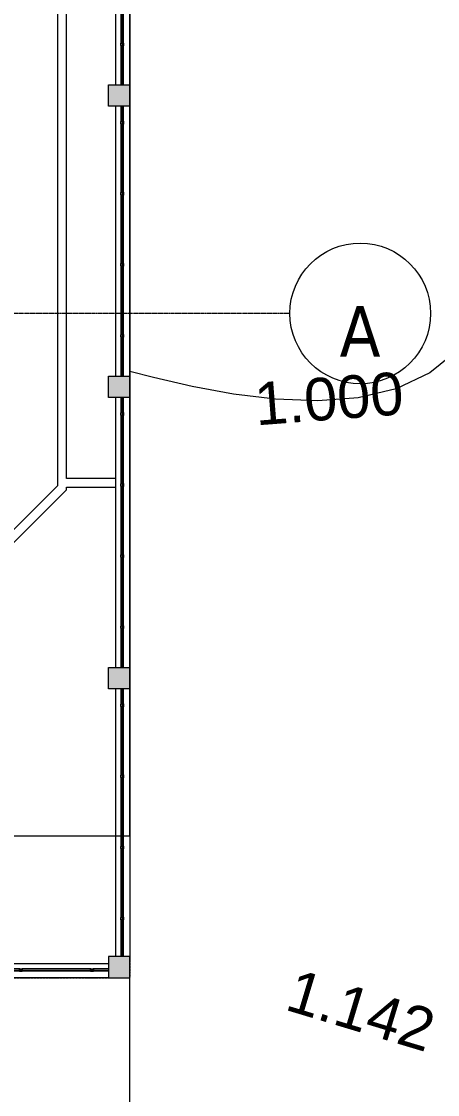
# Model space of a CAD drawing. Header units: millimetres. Extents: x -24439 to 198341, y -52871 to 149926.
# Drawn here: x 133276 to 139130, y 6246 to 21346 of the extents above; entities that cross this region are included whole.
import ezdxf

# ---------------------------------------------------------------- set-up
doc = ezdxf.new("R2010")
doc.units = ezdxf.units.MM
for name, pattern in [('Double dash', [41.999998, 12, -6, 6, -6, 6, -6]), ('Grid Line', [22.225, 12.7, -3.175, 3.175, -3.175]), ('NET VAN', [1.06, 0.53, -0.53])]:
    doc.linetypes.add(name, pattern=pattern)
for name, color, linetype, lineweight in [('A-DETL-GENF-2', 9, 'NET VAN', 9), ('A-FLOR', 192, 'Continuous', 9), ('A-FLOR-HRAL', 11, 'Continuous', 9), ('A-WALL', 113, 'Continuous', 9), ('C-PROP-LINE', 91, 'Double dash', 18), ('G-IMPT-1', 9, 'Continuous', 9), ('G-IMPT-6', 7, 'Continuous', 9), ('S-COLS', 52, 'Continuous', 9), ('S-COLS-1', 254, 'Continuous', 5), ('S-COLS-3', 9, 'Continuous', 9), ('S-COLS-4', 52, 'Continuous', 18), ('S-GRID-1', 1, 'Grid Line', 9), ('S-GRID-IDEN', 1, 'Continuous', 9)]:
    doc.layers.add(name, color=color, linetype=linetype, lineweight=lineweight)
doc.styles.add('Arial_1', font='arial_0.ttf', dxfattribs={"height": 600})
doc.styles.add('Tahoma_B', font='tahomabd_0.ttf', dxfattribs={"height": 715})
pattern_1 = [(180, (609.6, 0), (-2e-15, 13), []), (90, (609.6, 0), (76, -5e-15), [])]

# ---------------------------------------------------------------- blocks, each defined once
blk = doc.blocks.new('M_Concrete-Rectangular-Column2 - 300x300-2025390-TKCS_MB ĐỊNH VỊ CAO ĐỘ THIẾT KẾ')
at = {"layer": 'S-COLS-3'}
blk.add_hatch(color=256, dxfattribs=at).paths.add_polyline_path([(-150, 150), (-150, -150), (150, -150), (150, 150)])
at = {"layer": 'S-COLS-4'}
for p, q in [((-150, 150), (150, 150)), ((-150, -150), (-150, 150)), ((150, 150), (150, -150)), ((150, -150), (-150, -150))]:
    blk.add_line(p, q, dxfattribs=at)
blk = doc.blocks.new('NBS_CLDPhysicalSecuritySystems_MtlMeshPnlFncngSym_CLDModsecSecurusS3_InfillPanel - NBS_CLDPhysicalSecuritySystems_MtlMeshPnlFncngSym_CLDModsecSecurusS2_InfillPanel-V174-TKCS_MB ĐỊNH VỊ CAO ĐỘ THIẾT KẾ')
at = {"layer": 'A-FLOR-HRAL'}
h = blk.add_hatch(dxfattribs=at)
h.set_pattern_fill('FP_7', color=256, style=0, pattern_type=2)
h.set_pattern_definition(pattern_1)
h.paths.add_polyline_path([(3800, 6), (0, 6), (0, -6), (3800, -6)])
for p, q in [((0, 6), (3800, 6)), ((214, 11), (254, 11)), ((214, 6), (214, 11)), ((254, 6), (214, 6)), ((254, 11), (254, 6)), ((1214, 11), (1254, 11)), ((1214, 6), (1214, 11)), ((1254, 6), (1214, 6)), ((1254, 11), (1254, 6)), ((2214, 11), (2254, 11)), ((2214, 6), (2214, 11)), ((2254, 6), (2214, 6)), ((2254, 11), (2254, 6)), ((3214, 11), (3254, 11)), ((3214, 6), (3214, 11)), ((3254, 6), (3214, 6)), ((3254, 11), (3254, 6)), ((3800, -6), (0, -6)), ((0, -27), (218, -27)), ((214, -6), (254, -6)), ((214, -23), (214, -6)), ((250, -27), (218, -27)), ((250, -27), (1218, -27)), ((254, -6), (254, -23)), ((1214, -6), (1254, -6)), ((1214, -23), (1214, -6)), ((1250, -27), (1218, -27)), ((1250, -27), (2218, -27)), ((1254, -6), (1254, -23)), ((2214, -6), (2254, -6)), ((2214, -23), (2214, -6)), ((2250, -27), (2218, -27)), ((2250, -27), (3218, -27)), ((2254, -6), (2254, -23)), ((3214, -6), (3254, -6)), ((3214, -23), (3214, -6)), ((3250, -27), (3218, -27)), ((3250, -27), (3800, -27)), ((3254, -6), (3254, -23))]:
    blk.add_line(p, q, dxfattribs=at)
for centre, start, end in [((218, -23), 180, 270), ((250, -23), 270, 0), ((1218, -23), 180, 270), ((1250, -23), 270, 0), ((2218, -23), 180, 270), ((2250, -23), 270, 0), ((3218, -23), 180, 270), ((3250, -23), 270, 360)]:
    blk.add_arc(centre, 4, start, end, dxfattribs=at)
blk = doc.blocks.new('NBS_CLDPhysicalSecuritySystems_MtlMeshPnlFncngSym_CLDModsecSecurusS3_InfillPanel - NBS_CLDPhysicalSecuritySystems_MtlMeshPnlFncngSym_CLDModsecSecurusS2_InfillPanel-2369488-TKCS_MB ĐỊNH VỊ CAO ĐỘ THIẾT KẾ')
at = {"layer": 'A-FLOR-HRAL'}
h = blk.add_hatch(dxfattribs=at)
h.set_pattern_fill('FP_7', color=256, style=0, pattern_type=2)
h.set_pattern_definition(pattern_1)
h.paths.add_polyline_path([(3768, 6), (0, 6), (0, -6), (3768, -6)])
for p, q in [((0, 6), (3768, 6)), ((214, 11), (254, 11)), ((214, 6), (214, 11)), ((254, 6), (214, 6)), ((254, 11), (254, 6)), ((1214, 11), (1254, 11)), ((1214, 6), (1214, 11)), ((1254, 6), (1214, 6)), ((1254, 11), (1254, 6)), ((2214, 11), (2254, 11)), ((2214, 6), (2214, 11)), ((2254, 6), (2214, 6)), ((2254, 11), (2254, 6)), ((3214, 11), (3254, 11)), ((3214, 6), (3214, 11)), ((3254, 6), (3214, 6)), ((3254, 11), (3254, 6)), ((3768, -6), (0, -6)), ((0, -27), (218, -27)), ((214, -6), (254, -6)), ((214, -23), (214, -6)), ((250, -27), (218, -27)), ((250, -27), (1218, -27)), ((254, -6), (254, -23)), ((1214, -6), (1254, -6)), ((1214, -23), (1214, -6)), ((1250, -27), (1218, -27)), ((1250, -27), (2218, -27)), ((1254, -6), (1254, -23)), ((2214, -6), (2254, -6)), ((2214, -23), (2214, -6)), ((2250, -27), (2218, -27)), ((2250, -27), (3218, -27)), ((2254, -6), (2254, -23)), ((3214, -6), (3254, -6)), ((3214, -23), (3214, -6)), ((3250, -27), (3218, -27)), ((3250, -27), (3768, -27)), ((3254, -6), (3254, -23))]:
    blk.add_line(p, q, dxfattribs=at)
for centre, start, end in [((218, -23), 180, 270), ((250, -23), 270, 0), ((1218, -23), 180, 270), ((1250, -23), 270, 0), ((2218, -23), 180, 270), ((2250, -23), 270, 0), ((3218, -23), 180, 270), ((3250, -23), 270, 360)]:
    blk.add_arc(centre, 4, start, end, dxfattribs=at)
blk = doc.blocks.new('NBS_CLDPhysicalSecuritySystems_MtlMeshPnlFncngSym_CLDModsecSecurusS3_InfillPanel - NBS_CLDPhysicalSecuritySystems_MtlMeshPnlFncngSym_CLDModsecSecurusS2_InfillPanel-2369496-TKCS_MB ĐỊNH VỊ CAO ĐỘ THIẾT KẾ')
at = {"layer": 'A-FLOR-HRAL'}
for p, q in [((0, 6), (4000, 6)), ((214, 11), (254, 11)), ((214, 6), (214, 11)), ((254, 11), (254, 6)), ((1214, 11), (1254, 11)), ((1214, 6), (1214, 11)), ((1254, 11), (1254, 6)), ((2214, 11), (2254, 11)), ((2214, 6), (2214, 11)), ((2254, 11), (2254, 6)), ((3214, 11), (3254, 11)), ((3214, 6), (3214, 11)), ((3254, 11), (3254, 6)), ((4000, -6), (0, -6)), ((0, -27), (218, -27)), ((214, -23), (214, -6)), ((250, -27), (218, -27)), ((250, -27), (1218, -27)), ((254, -6), (254, -23)), ((1214, -23), (1214, -6)), ((1250, -27), (1218, -27)), ((1250, -27), (2218, -27)), ((1254, -6), (1254, -23)), ((2214, -23), (2214, -6)), ((2250, -27), (2218, -27)), ((2250, -27), (3218, -27)), ((2254, -6), (2254, -23)), ((3214, -23), (3214, -6)), ((3250, -27), (3218, -27)), ((3250, -27), (4000, -27)), ((3254, -6), (3254, -23))]:
    blk.add_line(p, q, dxfattribs=at)
for centre, start, end in [((218, -23), 180, 270), ((250, -23), 270, 0), ((1218, -23), 180, 270), ((1250, -23), 270, 0), ((2218, -23), 180, 270), ((2250, -23), 270, 0), ((3218, -23), 180, 270), ((3250, -23), 270, 0)]:
    blk.add_arc(centre, 4, start, end, dxfattribs=at)
blk = doc.blocks.new('Family - ___-1476882-TKCS_MB ĐỊNH VỊ CAO ĐỘ THIẾT KẾ')
at = {"layer": 'C-PROP-LINE'}
for p in [(134801, 77418), (26104, 7888)]:
    blk.add_line(p, (134801, 7888), dxfattribs=at)
blk = doc.blocks.new('NCV_TKCS_251209_TONG THE HIEN TRANG SAN DUONG - NCV_TKCS_HIEN TRANG_251209a_dwg-1612995-TKCS_MB ĐỊNH VỊ CAO ĐỘ THIẾT KẾ')
at = {"layer": 'G-IMPT-1', "flags": 128}
blk.add_lwpolyline([(563622638, 1145006963), (563622703, 1145006490), (563622767, 1145005973), (563622830, 1145005408), (563622881, 1145004808), (563622907, 1145004191), (563622894, 1145003574), (563622830, 1145002976), (563622703, 1145002414), (563622498, 1145001906), (563622203, 1145001468), (563621811, 1145001115), (563621338, 1145000841), (563620804, 1145000635), (563620231, 1145000486), (563619641, 1145000385), (563619056, 1145000321), (563618495, 1145000284), (563618154, 1145000270)], dxfattribs=at)
blk.add_lwpolyline([(563620038, 1144994014), (563599986, 1145060590), (563591265, 1145065274), (563500590, 1145037963), (563495906, 1145029242), (563515959, 1144962666)], close=True, dxfattribs=at)
at = {"layer": 'G-IMPT-6', "insert": (563620837, 1145000993), "char_height": 600, "width": 2511.85, "attachment_point": 2, "rotation": 21.1261, "line_spacing_factor": 0.941778, "style": 'Arial_1'}
blk.add_mtext('1.000', dxfattribs=at)
at = {"layer": 'G-IMPT-6', "insert": (563622813, 1144992899), "char_height": 600, "width": 2511.85, "attachment_point": 1, "line_spacing_factor": 0.941778, "style": 'Arial_1'}
blk.add_mtext('1.142', dxfattribs=at)
blk = doc.blocks.new('NCV_TKCS_251209_TONG THE HIEN TRANG SAN DUONG - NCV_TKCS_251209_TONG THE HIEN TRANG SAN DUONG-1605292-TKCS_MB ĐỊNH VỊ CAO ĐỘ THIẾT KẾ')
at = {"rotation": 343.2379237072182}
blk.add_blockref('NCV_TKCS_251209_TONG THE HIEN TRANG SAN DUONG - NCV_TKCS_HIEN TRANG_251209a_dwg-1612995-TKCS_MB ĐỊNH VỊ CAO ĐỘ THIẾT KẾ', (-869777548, -933796959), dxfattribs=at)
blk = doc.blocks.new('Grid - M_Grid Head - Circle-353313-TKCS_MB ĐỊNH VỊ CAO ĐỘ THIẾT KẾ')
at = {"layer": 'S-GRID-IDEN'}
blk.add_circle((0, 0), 4.5, dxfattribs=at)

msp = doc.modelspace()

# ---------------------------------------------------------------- hatches: boundary and pattern name
at = {"layer": 'S-COLS-1'}
msp.add_hatch(color=256, dxfattribs=at).paths.add_polyline_path([(134501.6, 7888.2), (134801.6, 7888.2), (134801.6, 8188.2), (134501.6, 8188.2)])

# ---------------------------------------------------------------- linework, layer by layer
at = {"layer": 'A-FLOR'}
for p, q in [((133781.5, 40386.3), (133781.5, 14810.7)), ((133911.5, 14912.4), (133911.5, 40386.3)), ((133781.5, 14810.7), (132227.7, 13256.9)), ((134601.5, 14912.4), (133911.5, 14912.4)), ((132281.5, 13126.9), (133911.5, 14756.9)), ((133911.5, 14756.9), (133911.5, 14792.4)), ((133911.5, 14792.4), (134601.5, 14792.4)), ((134801.5, -3771.3), (134801.5, 7888.2))]:
    msp.add_line(p, q, dxfattribs=at)
at = {"layer": 'A-WALL'}
for p, q in [((134601.5, 20456.3), (134601.5, 24256.3)), ((134801.5, 24256.3), (134801.5, 20456.3)), ((134601.5, 16356.3), (134601.5, 20156.3)), ((134801.5, 20156.3), (134801.5, 16356.3)), ((134601.5, 12256.3), (134601.5, 16056.3)), ((134801.5, 16056.3), (134801.5, 12256.3)), ((134601.5, 8188.2), (134601.5, 11956.3)), ((134801.5, 11956.3), (134801.5, 8188.2)), ((130501.6, 8088.2), (134501.6, 8088.2)), ((134501.6, 7888.2), (130501.6, 7888.2))]:
    msp.add_line(p, q, dxfattribs=at)
at = {"layer": 'S-COLS-4'}
for p, q in [((134801.6, 8188.2), (134501.6, 8188.2)), ((134501.6, 8188.2), (134501.6, 7888.2)), ((134801.6, 7888.2), (134801.6, 8188.2)), ((134501.6, 7888.2), (134801.6, 7888.2))]:
    msp.add_line(p, q, dxfattribs=at)
at = {"layer": 'S-GRID-1'}
msp.add_line((137051.8, 17236.9), (131551.8, 17236.9), dxfattribs=at)

# ---------------------------------------------------------------- block references
at = {"layer": 'A-DETL-GENF-2'}
msp.add_blockref('NCV_TKCS_251209_TONG THE HIEN TRANG SAN DUONG - NCV_TKCS_251209_TONG THE HIEN TRANG SAN DUONG-1605292-TKCS_MB ĐỊNH VỊ CAO ĐỘ THIẾT KẾ', (26103.5, 9888.2), dxfattribs=at)
at = {"layer": 'A-FLOR-HRAL'}
for name, p, rotation in [('NBS_CLDPhysicalSecuritySystems_MtlMeshPnlFncngSym_CLDModsecSecurusS3_InfillPanel - NBS_CLDPhysicalSecuritySystems_MtlMeshPnlFncngSym_CLDModsecSecurusS2_InfillPanel-V174-TKCS_MB ĐỊNH VỊ CAO ĐỘ THIẾT KẾ', (134701.6, 24256.3), 270.0000000000001), ('NBS_CLDPhysicalSecuritySystems_MtlMeshPnlFncngSym_CLDModsecSecurusS3_InfillPanel - NBS_CLDPhysicalSecuritySystems_MtlMeshPnlFncngSym_CLDModsecSecurusS2_InfillPanel-V174-TKCS_MB ĐỊNH VỊ CAO ĐỘ THIẾT KẾ', (134701.6, 20156.3), 270.0000000000001), ('NBS_CLDPhysicalSecuritySystems_MtlMeshPnlFncngSym_CLDModsecSecurusS3_InfillPanel - NBS_CLDPhysicalSecuritySystems_MtlMeshPnlFncngSym_CLDModsecSecurusS2_InfillPanel-V174-TKCS_MB ĐỊNH VỊ CAO ĐỘ THIẾT KẾ', (134701.6, 16056.3), 270.0000000000001), ('NBS_CLDPhysicalSecuritySystems_MtlMeshPnlFncngSym_CLDModsecSecurusS3_InfillPanel - NBS_CLDPhysicalSecuritySystems_MtlMeshPnlFncngSym_CLDModsecSecurusS2_InfillPanel-2369488-TKCS_MB ĐỊNH VỊ CAO ĐỘ THIẾT KẾ', (134701.6, 11956.3), 270.0000000000002), ('NBS_CLDPhysicalSecuritySystems_MtlMeshPnlFncngSym_CLDModsecSecurusS3_InfillPanel - NBS_CLDPhysicalSecuritySystems_MtlMeshPnlFncngSym_CLDModsecSecurusS2_InfillPanel-2369496-TKCS_MB ĐỊNH VỊ CAO ĐỘ THIẾT KẾ', (134501.6, 7988.2), 180)]:
    msp.add_blockref(name, p, dxfattribs=dict(at, rotation=rotation))
at = {"layer": 'C-PROP-LINE'}
msp.add_blockref('Family - ___-1476882-TKCS_MB ĐỊNH VỊ CAO ĐỘ THIẾT KẾ', (0, 0), dxfattribs=at)
at = {"layer": 'S-COLS', "rotation": 89.99999999999942}
for p in [(134651.6, 20306.3), (134651.6, 16206.3), (134651.6, 12106.3)]:
    msp.add_blockref('M_Concrete-Rectangular-Column2 - 300x300-2025390-TKCS_MB ĐỊNH VỊ CAO ĐỘ THIẾT KẾ', p, dxfattribs=at)
at = {"layer": 'S-GRID-IDEN', "xscale": 219.9999999999998, "yscale": 219.9999999999998, "zscale": 219.9999999999998, "rotation": 89.99999999999982}
msp.add_blockref('Grid - M_Grid Head - Circle-353313-TKCS_MB ĐỊNH VỊ CAO ĐỘ THIẾT KẾ', (138041.8, 17236.9), dxfattribs=at)

# ---------------------------------------------------------------- next in the draw order: texts
at = {"layer": 'S-GRID-IDEN', "insert": (138039.8, 16984.9), "char_height": 715, "width": 684.2, "attachment_point": 5, "line_spacing_factor": 0.996129, "style": 'Tahoma_B', "bg_fill": 3, "box_fill_scale": 1.25, "bg_fill_color": 256, "bg_fill_true_color": 13158600, "bg_fill_transparency": 0}
msp.add_mtext('\\pt2793.99835,5587.9967,8382.0022,11176.00055,13969.9989,16763.99725,19558.00275,22352.0011,25145.99945,27939.9978,30734.0033,33528.00165,36322,39115.99835,41909.9967,44704.0022,47498.00055,50291.9989,53085.99725,55880.00275,58674.0011,61467.99945,64261.9978,67056.0033,69850.00165,72644,75437.99835,78231.9967,81026.0022,83820.00055,86613.9989,89407.99725;A', dxfattribs=at)

doc.saveas('drawing.dxf')
